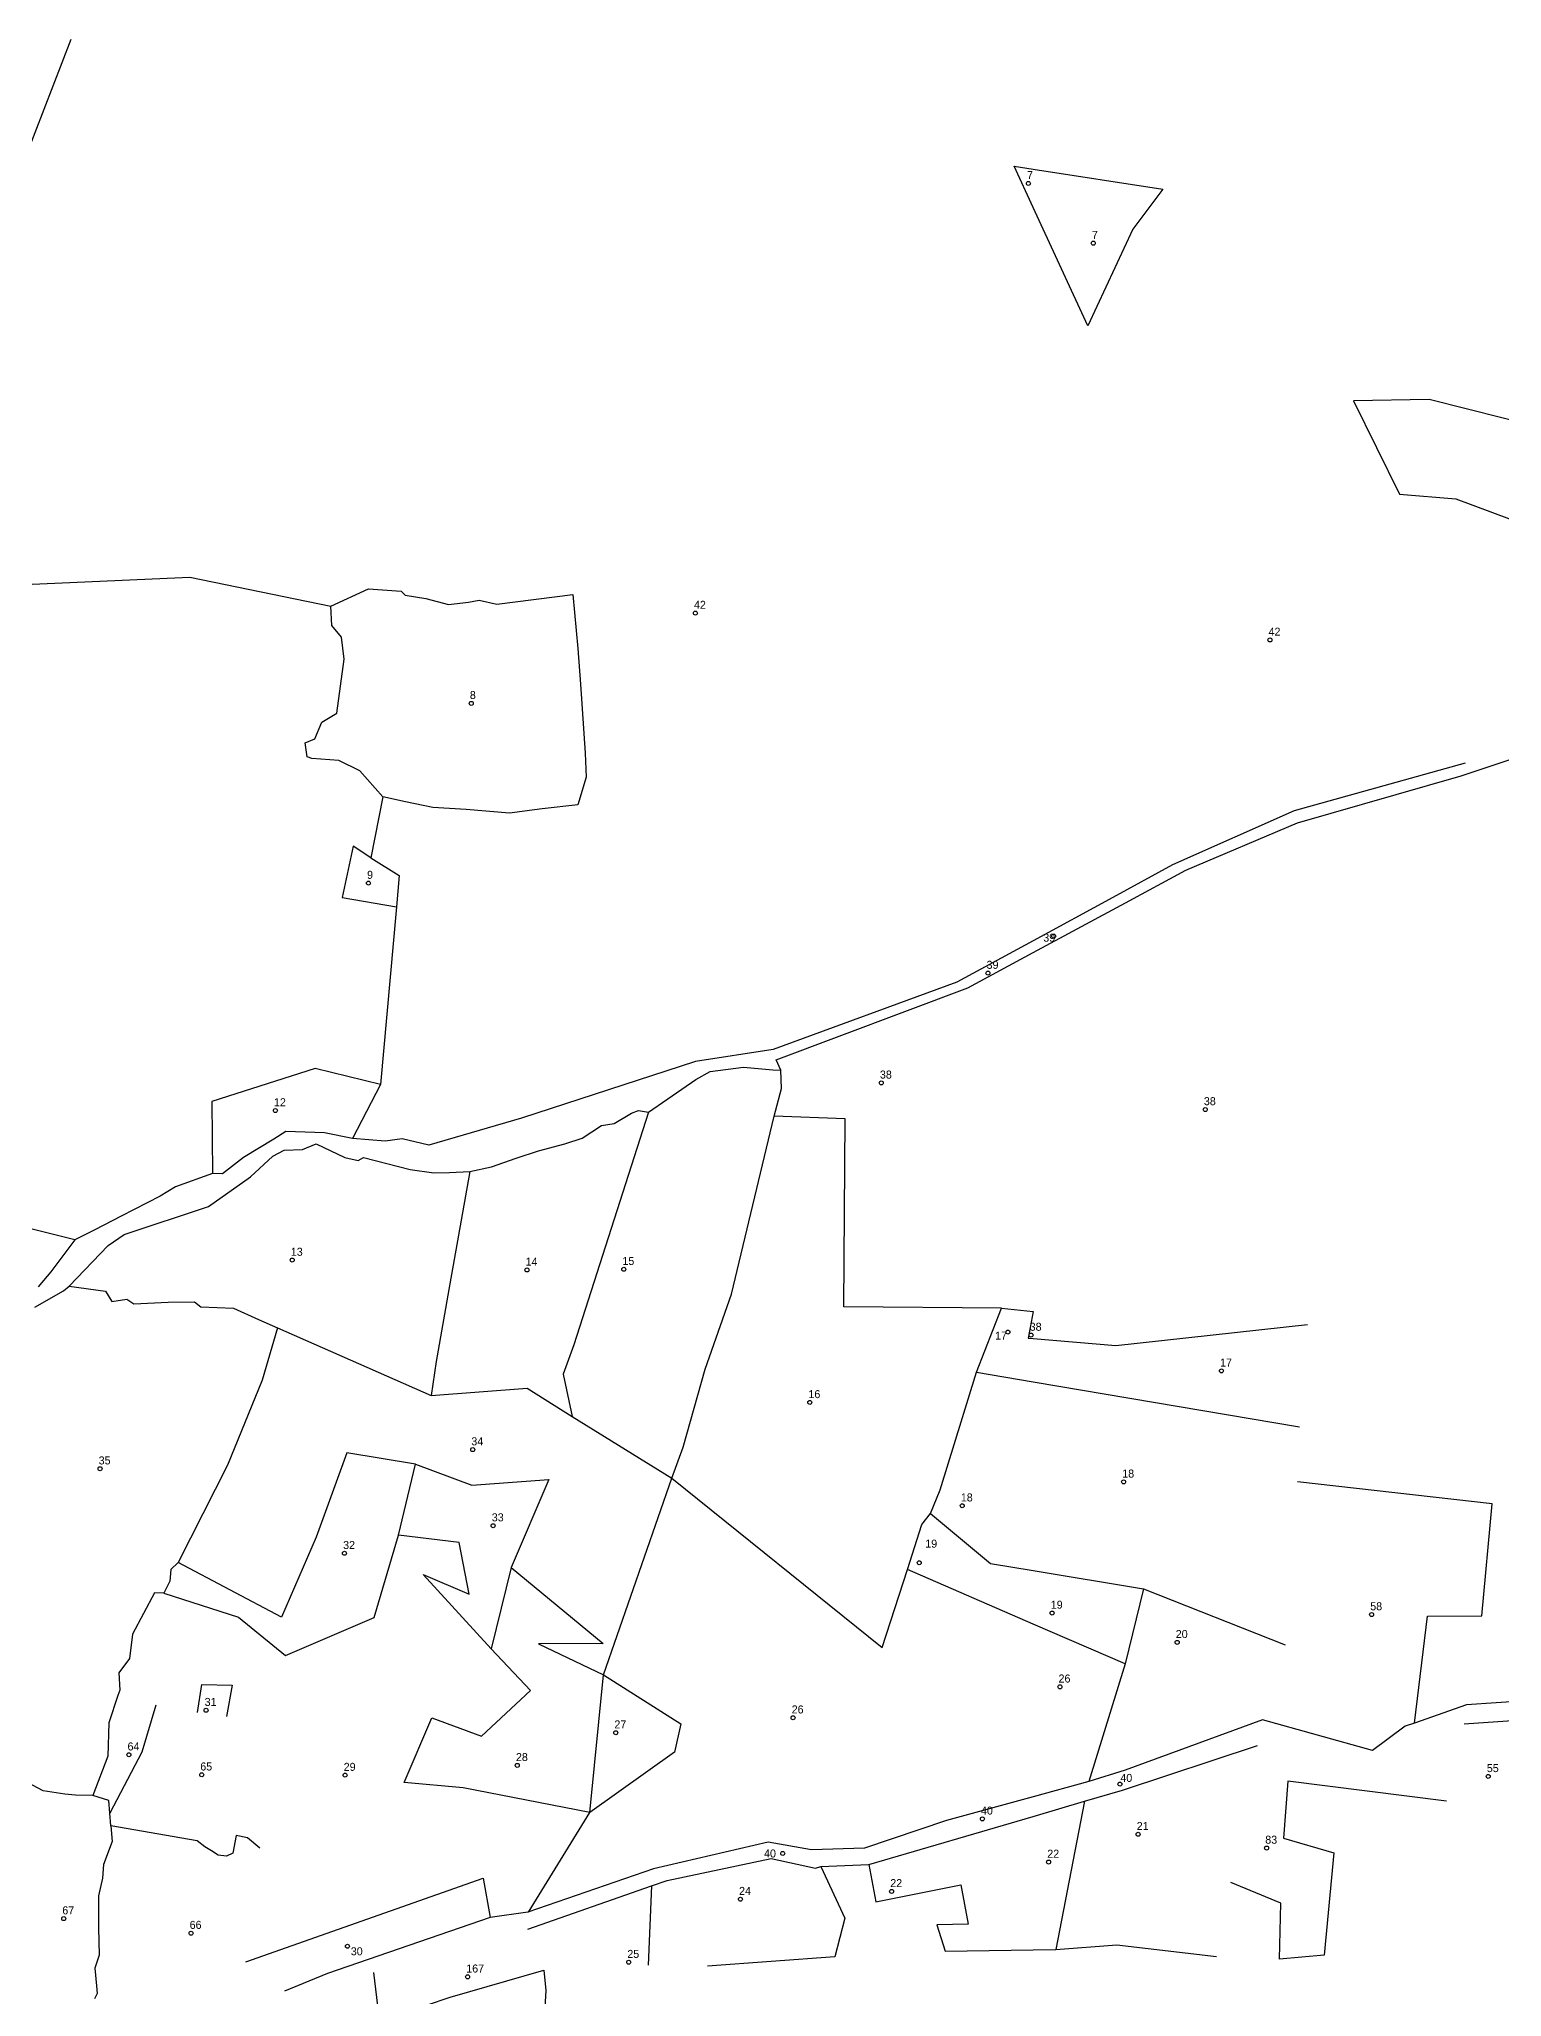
# Model space of a CAD drawing. Extents: x 176571 to 180224, y 250857 to 253450.
# Drawn here: x 178553 to 179284, y 252471 to 253450 of the extents above; entities that cross this region are included whole.
import ezdxf
from ezdxf.enums import TextEntityAlignment as Align

# ---------------------------------------------------------------- set-up
doc = ezdxf.new("R2010")
doc.units = 0
for name, color, linetype in [('1602', 240, 'Continuous'), ('1603', 240, 'Continuous'), ('A_POINTS', 252, 'Continuous')]:
    doc.layers.add(name, color=color, linetype=linetype)
doc.styles.add('HEBTXT', font='hebtxt.shx')

# ---------------------------------------------------------------- blocks, each defined once
blk = doc.blocks.new('1603')
at = {"layer": 'A_POINTS'}
blk.add_circle((0, 0), 0.25, dxfattribs=at)
at = {"style": 'HEBTXT'}
blk.add_attdef('PARCEL_NUM', text='', height=2, dxfattribs=at).set_placement((0, 1), align=Align.CENTER)
at = {"style": 'HEBTXT', "flags": 1}
blk.add_attdef('LOT_NUM', text='', height=2, dxfattribs=at).set_placement((0, -2.5), align=Align.CENTER)

msp = doc.modelspace()

# ---------------------------------------------------------------- linework, layer by layer
at = {"layer": '1602'}
for points in [[(178542.16, 253380.09), (178569.16, 253450)], [(179040.47, 253386.43), (179050, 253384.96)], [(179050, 253365.79), (179040.47, 253386.43)], [(179050, 253384.96), (179114.8, 253375.03), (179099.77, 253354.99), (179077.32, 253306.62), (179050, 253365.79)], [(179465.32, 253252.56), (179321.81, 253251.14), (179247.95, 253269.9), (179210.09, 253269.16), (179233.02, 253222.52), (179261.21, 253220.28), (179340.39, 253190.74), (179339.66, 253215.04), (179374.68, 253229.64), (179388.96, 253208.74), (179412.59, 253229.93), (179453.58, 253212.24), (179465.26, 253214.09)], [(178482.03, 253174.54), (178628.48, 253181.11), (178698.99, 253166.55), (178717.74, 253175.32), (178734.13, 253174.09), (178736.19, 253172.08), (178746.46, 253170.47), (178757.72, 253167.37), (178767.74, 253168.57), (178773.1, 253169.54), (178781.9, 253167.64), (178819.85, 253172.45), (178822.5, 253145.43), (178823.8, 253127.67), (178826.04, 253093.03), (178826.64, 253081.07), (178822.42, 253067.3), (178804.63, 253065.25), (178788.31, 253063.11), (178766.65, 253065.02), (178749.88, 253065.93), (178736.32, 253068.82), (178724.99, 253071.28), (178713.41, 253084.3), (178702.95, 253089.41), (178689.42, 253090.45), (178687.15, 253091.2), (178686.08, 253098.34), (178690.95, 253100.28), (178694.48, 253108.6), (178701.95, 253113.08), (178705.66, 253140.03), (178704.29, 253151.12), (178699.5, 253156.88), (178698.99, 253166.55)], [(179263.94, 253081.76), (179338.38, 253106.6)], [(179265.85, 253088.07), (179180.4, 253064.28), (179119.57, 253037.31), (179089.8, 253020.89), (179050, 252999.28)], [(179050, 252993.42), (179096.17, 253018.22), (179126.26, 253034.7), (179182.13, 253058.21), (179263.94, 253081.76)], [(178724.99, 253071.28), (178718.98, 253040.7), (178733.12, 253031.89), (178731.73, 253016.27), (178723.88, 252927.5), (178709.74, 252900.45)], [(178718.98, 253040.7), (178710.12, 253046.54), (178704.6, 253021.03), (178731.73, 253016.27)], [(179050, 252999.28), (179011.88, 252978.57), (178920.07, 252944.99), (178881.21, 252938.93), (178794.22, 252910.66), (178747.96, 252897.18), (178734.67, 252900.32), (178726.18, 252899.09), (178709.74, 252900.45), (178695.8, 252903.35), (178676.41, 252903.94), (178670.48, 252900.18), (178655.29, 252891.02), (178644.89, 252882.85), (178639.87, 252883.08), (178621.42, 252876.34), (178613.63, 252871.6), (178594.22, 252861.64), (178580.99, 252854.86), (178571.09, 252849.79), (178558.95, 252833.89), (178552.76, 252826.39)], [(178550.97, 252816.25), (178565.44, 252824.28), (178568.16, 252826.71), (178587.77, 252847.09), (178595.64, 252852.46), (178637.89, 252866.52), (178658.79, 252881.41), (178670, 252891.61), (178675.59, 252894.67), (178684.89, 252895.05), (178691.62, 252897.77), (178705.99, 252891.06), (178712.57, 252889.46), (178715.34, 252890.93), (178738.63, 252885.04), (178750.43, 252883.4), (178758.32, 252883.56), (178768.44, 252883.92), (178779.24, 252886.37), (178791.53, 252890.63), (178802.74, 252894.4), (178815.97, 252897.75), (178824.55, 252900.69), (178834.21, 252906.91), (178840.53, 252908.05), (178849.28, 252913.08), (178852.81, 252914.47), (178857.82, 252913.67), (178881.48, 252929.96), (178888.56, 252933.95), (178905.14, 252936.09), (178919.8, 252934.77), (178923.87, 252934.62), (178921.49, 252939.82), (179017.29, 252975.85), (179050, 252993.42)], [(178723.88, 252927.5), (178691.09, 252935.48), (178639.43, 252918.94), (178639.87, 252883.08)], [(179034.1, 252815.76), (178955.38, 252816.43), (178955.96, 252910.31), (178920.56, 252911.61), (178924.14, 252925.52), (178923.87, 252934.62)], [(178797.71, 252513.78), (178828.41, 252563.59), (178835.17, 252632.35), (178869.42, 252730.74), (178875, 252746.19), (178886.07, 252785.25), (178899.22, 252822.74), (178920.56, 252911.61)], [(178857.82, 252913.67), (178820.48, 252797.41), (178815.11, 252782.77), (178819.65, 252761.51)], [(178571.09, 252849.79), (178394.86, 252893.66)], [(178768.44, 252883.92), (178758.43, 252827.8), (178751.57, 252789.1), (178749.07, 252771.99)], [(178568.16, 252826.71), (178586.43, 252824.17), (178589.51, 252819.08), (178596.97, 252820.14), (178600.49, 252817.9), (178617.68, 252818.76), (178630.91, 252818.8), (178634.05, 252816.38), (178650.32, 252815.73), (178662.86, 252809.94), (178672.32, 252805.87), (178749.07, 252771.99), (178797.03, 252775.77), (178819.65, 252761.51), (178869.42, 252730.74), (178974.47, 252646.01), (178987.2, 252685.02), (178994.38, 252707.57), (178998.69, 252713.13), (179003.56, 252724.92), (179021.71, 252783.72), (179034.1, 252815.76), (179050.03, 252814.03), (179047.54, 252800.73), (179050, 252800.52)], [(179050, 252814.03), (179050.03, 252814.03), (179050, 252813.85)], [(178672.32, 252805.87), (178664.62, 252779.65), (178647.32, 252737.22), (178622.64, 252688.53), (178619.01, 252685.05), (178618.57, 252679.27), (178615.53, 252673.23), (178610.83, 252673.33), (178599.86, 252652.77), (178598.35, 252640.6), (178593, 252633.34), (178593.59, 252624.68), (178592.58, 252622.07)], [(179050, 252800.52), (179091.29, 252796.97), (179187.02, 252807.45)], [(179021.71, 252783.72), (179050, 252778.93)], [(179050, 252778.93), (179183.09, 252756.37)], [(178615.53, 252673.23), (178652.76, 252661.28), (178676.36, 252642.11), (178720.56, 252661.09), (178732.75, 252702.15), (178741.33, 252737.7), (178706.91, 252743.43), (178691.64, 252701.29), (178674.32, 252661.22), (178622.64, 252688.53)], [(178741.33, 252737.7), (178769.43, 252727.14), (178807.9, 252730.03), (178789.16, 252686.05), (178779.14, 252645.45), (178745.08, 252682.51), (178768.04, 252672.7), (178763.08, 252698.54), (178732.75, 252702.15)], [(179240.54, 252608.24), (179247.08, 252661.78), (179274.27, 252661.94), (179279.32, 252717.96), (179182.1, 252728.87)], [(178998.69, 252713.13), (179028.66, 252688.11), (179050, 252684.55)], [(179756.34, 252701.63), (179743.44, 252694.69), (179586.23, 252614.27), (179552.79, 252624.2), (179546.41, 252626.35), (179507.39, 252630.14), (179439.29, 252640.07), (179441.24, 252623.52), (179386.55, 252624.54), (179355.62, 252634.19), (179321.11, 252620.49), (179296.17, 252619.48), (179266.56, 252617.49), (179240.54, 252608.24), (179235.97, 252606.7), (179219.62, 252594.6), (179164.67, 252609.86)], [(178789.16, 252686.05), (178835.1, 252647.99), (178802.79, 252647.89), (178835.17, 252632.35), (178873.93, 252607.97), (178870.67, 252593.8), (178828.41, 252563.59), (178765.06, 252575.89), (178735.6, 252578.53), (178749.4, 252610.92), (178774.28, 252601.83), (178798.77, 252624.58), (178779.14, 252645.45)], [(179050, 252657.81), (178987.2, 252685.02)], [(179050, 252684.55), (179105.1, 252675.35), (179175.91, 252647.45)], [(179265.47, 252607.84), (179296.7, 252610.1), (179324.58, 252611.89), (179356.5, 252624.35), (179378.12, 252618.62), (179384.43, 252615.9), (179449.96, 252614.59), (179447.92, 252630.52), (179499.96, 252623.49), (179544.75, 252618.27), (179565.32, 252612.01), (179587.99, 252605.93), (179631.91, 252630.07), (179744.77, 252686.62)], [(179105.1, 252675.35), (179095.91, 252637.91), (179077.83, 252579.05)], [(179095.91, 252637.91), (179050, 252657.81)], [(178632.3, 252613.59), (178634.48, 252627.65), (178649.74, 252627.27), (178646.79, 252611.58)], [(178592.58, 252622.07), (178588.02, 252608.34), (178587.56, 252591.76), (178580.06, 252572.02)], [(178611.45, 252617.32), (178604.49, 252593.74), (178588.44, 252563.28)], [(179164.67, 252609.86), (179096, 252584.78), (179077.83, 252579.05), (179050, 252571.45)], [(179050, 252561.65), (179075.66, 252569.18), (179094.66, 252574.7), (179162.06, 252597.02)], [(178589.02, 252557), (178588.44, 252563.28), (178587.97, 252569.55), (178580.06, 252572.02), (178571.4, 252572.2), (178566.07, 252572.82), (178555.23, 252574.39), (178547.31, 252578.62), (178540.23, 252579.23), (178528.27, 252586.34), (178510.83, 252592.07)], [(179256.62, 252569.25), (179177.27, 252579.29), (179175.1, 252550.79), (179200.22, 252543.45), (179195.37, 252492.29), (179173.17, 252490.27), (179173.76, 252518.31), (179148.79, 252528.66)], [(179050, 252571.45), (179006.6, 252559.61), (178965.75, 252545.83), (178939.28, 252544.85), (178917.54, 252548.79), (178860.17, 252535.48), (178797.48, 252513.7), (178778.67, 252511.1), (178697.35, 252483.1), (178675.74, 252474.26)], [(179075.66, 252569.18), (179061.35, 252495.18)], [(178663.54, 252545.74), (178657.29, 252550.94), (178651.67, 252552.08), (178650.02, 252543.27), (178646.9, 252541.8), (178642.74, 252542.24), (178639.29, 252544.35), (178636, 252546.5), (178632.12, 252549.43), (178589.02, 252557), (178589.76, 252549.09), (178585.31, 252537.58), (178584.9, 252530.74), (178582.9, 252521.98), (178582.79, 252505.95), (178583.25, 252492.34), (178580.95, 252485.83), (178581.8, 252476.92), (178582.22, 252473.14), (178580.78, 252470.53)], [(178797.44, 252505.32), (178859.17, 252526.92), (178867.11, 252529.62), (178919.03, 252540.56), (178941.14, 252535.85), (178943.82, 252536.62), (178967.94, 252537.59), (179050, 252561.65)], [(178943.82, 252536.62), (178955.84, 252510.76), (178950.82, 252491.48), (178887.19, 252486.75)], [(178967.94, 252537.59), (178971.33, 252518.96), (179013.91, 252527.49), (179017.47, 252507.71), (179001.82, 252507.46), (179006.07, 252494.22), (179050, 252494.98)], [(178656.55, 252488.98), (178775.17, 252530.69), (178778.67, 252511.1)], [(178859.17, 252526.92), (178857.63, 252487.36)], [(179050, 252494.98), (179061.35, 252495.18), (179091.86, 252497.48), (179141.6, 252491.62)], [(178720.33, 252483.68), (178722.38, 252466.96), (178734.88, 252463.33), (178758.59, 252471.33), (178805.37, 252484.81), (178806.41, 252474.67), (178805.35, 252457.38), (178805.24, 252450)]]:
    msp.add_lwpolyline(points, dxfattribs=at)

# ---------------------------------------------------------------- block references
at = {"layer": '1603'}
ref = msp.add_blockref('1603', (179047.6, 253377.86), dxfattribs=dict(at, xscale=4, yscale=4, zscale=4))
ref.add_attrib('PARCEL_NUM', '7', (179046.91, 253380.02), dxfattribs={"layer": '0', "height": 4, "style": 'HEBTXT'})
ref = msp.add_blockref('1603', (179080.05, 253348.02), dxfattribs=dict(at, xscale=4, yscale=4, zscale=4))
ref.add_attrib('PARCEL_NUM', '7', (179079.36, 253350.18), dxfattribs={"layer": '0', "height": 4, "style": 'HEBTXT'})
ref = msp.add_blockref('1603', (178881.16, 253163.09), dxfattribs=dict(at, xscale=4, yscale=4, zscale=4))
ref.add_attrib('PARCEL_NUM', '42', (178880.47, 253165.25), dxfattribs={"layer": '0', "height": 4, "style": 'HEBTXT'})
ref = msp.add_blockref('1603', (179168.33, 253149.67), dxfattribs=dict(at, xscale=4, yscale=4, zscale=4))
ref.add_attrib('PARCEL_NUM', '42', (179167.64, 253151.83), dxfattribs={"layer": '0', "height": 4, "style": 'HEBTXT'})
ref = msp.add_blockref('1603', (178769.16, 253117.99), dxfattribs=dict(at, xscale=4, yscale=4, zscale=4))
ref.add_attrib('PARCEL_NUM', '8', (178768.47, 253120.15), dxfattribs={"layer": '0', "height": 4, "style": 'HEBTXT'})
ref = msp.add_blockref('1603', (178717.78, 253028.13), dxfattribs=dict(at, xscale=4, yscale=4, zscale=4))
ref.add_attrib('PARCEL_NUM', '9', (178717.08, 253030.29), dxfattribs={"layer": '0', "height": 4, "style": 'HEBTXT'})
ref = msp.add_blockref('1603', (179060.24, 253001.63), dxfattribs=dict(at, xscale=4, yscale=4, zscale=4))
ref.add_attrib('PARCEL_NUM', '39', (179055.05, 252998.87), dxfattribs={"layer": '0', "height": 4, "style": 'HEBTXT'})
ref = msp.add_blockref('1603', (179027.41, 252983.15), dxfattribs=dict(at, xscale=4, yscale=4, zscale=4))
ref.add_attrib('PARCEL_NUM', '39', (179026.71, 252985.31), dxfattribs={"layer": '0', "height": 4, "style": 'HEBTXT'})
ref = msp.add_blockref('1603', (178974.09, 252928.29), dxfattribs=dict(at, xscale=4, yscale=4, zscale=4))
ref.add_attrib('PARCEL_NUM', '38', (178973.4, 252930.45), dxfattribs={"layer": '0', "height": 4, "style": 'HEBTXT'})
ref = msp.add_blockref('1603', (178671.24, 252914.47), dxfattribs=dict(at, xscale=4, yscale=4, zscale=4))
ref.add_attrib('PARCEL_NUM', '12', (178670.55, 252916.62), dxfattribs={"layer": '0', "height": 4, "style": 'HEBTXT'})
ref = msp.add_blockref('1603', (179136, 252914.98), dxfattribs=dict(at, xscale=4, yscale=4, zscale=4))
ref.add_attrib('PARCEL_NUM', '38', (179135.31, 252917.14), dxfattribs={"layer": '0', "height": 4, "style": 'HEBTXT'})
ref = msp.add_blockref('1603', (178679.67, 252839.73), dxfattribs=dict(at, xscale=4, yscale=4, zscale=4))
ref.add_attrib('PARCEL_NUM', '13', (178678.97, 252841.88), dxfattribs={"layer": '0', "height": 4, "style": 'HEBTXT'})
ref = msp.add_blockref('1603', (178796.99, 252834.77), dxfattribs=dict(at, xscale=4, yscale=4, zscale=4))
ref.add_attrib('PARCEL_NUM', '14', (178796.3, 252836.92), dxfattribs={"layer": '0', "height": 4, "style": 'HEBTXT'})
ref = msp.add_blockref('1603', (178845.39, 252835.11), dxfattribs=dict(at, xscale=4, yscale=4, zscale=4))
ref.add_attrib('PARCEL_NUM', '15', (178844.7, 252837.27), dxfattribs={"layer": '0', "height": 4, "style": 'HEBTXT'})
ref = msp.add_blockref('1603', (179037.35, 252803.72), dxfattribs=dict(at, xscale=4, yscale=4, zscale=4))
ref.add_attrib('PARCEL_NUM', '17', (179030.96, 252799.96), dxfattribs={"layer": '0', "height": 4, "style": 'HEBTXT'})
ref = msp.add_blockref('1603', (179048.94, 252802.23), dxfattribs=dict(at, xscale=4, yscale=4, zscale=4))
ref.add_attrib('PARCEL_NUM', '38', (179048.25, 252804.39), dxfattribs={"layer": '0', "height": 4, "style": 'HEBTXT'})
ref = msp.add_blockref('1603', (179144.1, 252784.35), dxfattribs=dict(at, xscale=4, yscale=4, zscale=4))
ref.add_attrib('PARCEL_NUM', '17', (179143.41, 252786.51), dxfattribs={"layer": '0', "height": 4, "style": 'HEBTXT'})
ref = msp.add_blockref('1603', (178938.36, 252768.56), dxfattribs=dict(at, xscale=4, yscale=4, zscale=4))
ref.add_attrib('PARCEL_NUM', '16', (178937.67, 252770.72), dxfattribs={"layer": '0', "height": 4, "style": 'HEBTXT'})
ref = msp.add_blockref('1603', (178769.88, 252744.98), dxfattribs=dict(at, xscale=4, yscale=4, zscale=4))
ref.add_attrib('PARCEL_NUM', '34', (178769.18, 252747.13), dxfattribs={"layer": '0', "height": 4, "style": 'HEBTXT'})
ref = msp.add_blockref('1603', (178583.62, 252735.43), dxfattribs=dict(at, xscale=4, yscale=4, zscale=4))
ref.add_attrib('PARCEL_NUM', '35', (178582.93, 252737.58), dxfattribs={"layer": '0', "height": 4, "style": 'HEBTXT'})
ref = msp.add_blockref('1603', (179095.2, 252728.85), dxfattribs=dict(at, xscale=4, yscale=4, zscale=4))
ref.add_attrib('PARCEL_NUM', '18', (179094.51, 252731.01), dxfattribs={"layer": '0', "height": 4, "style": 'HEBTXT'})
ref = msp.add_blockref('1603', (179014.52, 252716.91), dxfattribs=dict(at, xscale=4, yscale=4, zscale=4))
ref.add_attrib('PARCEL_NUM', '18', (179013.83, 252719.07), dxfattribs={"layer": '0', "height": 4, "style": 'HEBTXT'})
ref = msp.add_blockref('1603', (178780.1, 252706.96), dxfattribs=dict(at, xscale=4, yscale=4, zscale=4))
ref.add_attrib('PARCEL_NUM', '33', (178779.41, 252709.12), dxfattribs={"layer": '0', "height": 4, "style": 'HEBTXT'})
ref = msp.add_blockref('1603', (178705.79, 252693.15), dxfattribs=dict(at, xscale=4, yscale=4, zscale=4))
ref.add_attrib('PARCEL_NUM', '32', (178705.1, 252695.3), dxfattribs={"layer": '0', "height": 4, "style": 'HEBTXT'})
ref = msp.add_blockref('1603', (178993.05, 252688.42), dxfattribs=dict(at, xscale=4, yscale=4, zscale=4))
ref.add_attrib('PARCEL_NUM', '19', (178996.06, 252695.96), dxfattribs={"layer": '0', "height": 4, "style": 'HEBTXT'})
ref = msp.add_blockref('1603', (179059.48, 252663.31), dxfattribs=dict(at, xscale=4, yscale=4, zscale=4))
ref.add_attrib('PARCEL_NUM', '19', (179058.79, 252665.46), dxfattribs={"layer": '0', "height": 4, "style": 'HEBTXT'})
ref = msp.add_blockref('1603', (179219.16, 252662.53), dxfattribs=dict(at, xscale=4, yscale=4, zscale=4))
ref.add_attrib('PARCEL_NUM', '58', (179218.46, 252664.69), dxfattribs={"layer": '0', "height": 4, "style": 'HEBTXT'})
ref = msp.add_blockref('1603', (179121.96, 252648.65), dxfattribs=dict(at, xscale=4, yscale=4, zscale=4))
ref.add_attrib('PARCEL_NUM', '20', (179121.26, 252650.8), dxfattribs={"layer": '0', "height": 4, "style": 'HEBTXT'})
ref = msp.add_blockref('1603', (179063.37, 252626.41), dxfattribs=dict(at, xscale=4, yscale=4, zscale=4))
ref.add_attrib('PARCEL_NUM', '26', (179062.68, 252628.57), dxfattribs={"layer": '0', "height": 4, "style": 'HEBTXT'})
ref = msp.add_blockref('1603', (178636.59, 252614.7), dxfattribs=dict(at, xscale=4, yscale=4, zscale=4))
ref.add_attrib('PARCEL_NUM', '31', (178635.9, 252616.86), dxfattribs={"layer": '0', "height": 4, "style": 'HEBTXT'})
ref = msp.add_blockref('1603', (178929.99, 252610.94), dxfattribs=dict(at, xscale=4, yscale=4, zscale=4))
ref.add_attrib('PARCEL_NUM', '26', (178929.3, 252613.1), dxfattribs={"layer": '0', "height": 4, "style": 'HEBTXT'})
ref = msp.add_blockref('1603', (178841.39, 252603.47), dxfattribs=dict(at, xscale=4, yscale=4, zscale=4))
ref.add_attrib('PARCEL_NUM', '27', (178840.7, 252605.63), dxfattribs={"layer": '0', "height": 4, "style": 'HEBTXT'})
ref = msp.add_blockref('1603', (178598.05, 252592.46), dxfattribs=dict(at, xscale=4, yscale=4, zscale=4))
ref.add_attrib('PARCEL_NUM', '64', (178597.36, 252594.62), dxfattribs={"layer": '0', "height": 4, "style": 'HEBTXT'})
ref = msp.add_blockref('1603', (178634.42, 252582.44), dxfattribs=dict(at, xscale=4, yscale=4, zscale=4))
ref.add_attrib('PARCEL_NUM', '65', (178633.73, 252584.59), dxfattribs={"layer": '0', "height": 4, "style": 'HEBTXT'})
ref = msp.add_blockref('1603', (178706.1, 252582.26), dxfattribs=dict(at, xscale=4, yscale=4, zscale=4))
ref.add_attrib('PARCEL_NUM', '29', (178705.4, 252584.41), dxfattribs={"layer": '0', "height": 4, "style": 'HEBTXT'})
ref = msp.add_blockref('1603', (178792.18, 252587.16), dxfattribs=dict(at, xscale=4, yscale=4, zscale=4))
ref.add_attrib('PARCEL_NUM', '28', (178791.49, 252589.31), dxfattribs={"layer": '0', "height": 4, "style": 'HEBTXT'})
ref = msp.add_blockref('1603', (179277.42, 252581.63), dxfattribs=dict(at, xscale=4, yscale=4, zscale=4))
ref.add_attrib('PARCEL_NUM', '55', (179276.73, 252583.79), dxfattribs={"layer": '0', "height": 4, "style": 'HEBTXT'})
ref = msp.add_blockref('1603', (179093.34, 252577.79), dxfattribs=dict(at, xscale=4, yscale=4, zscale=4))
ref.add_attrib('PARCEL_NUM', '40', (179093.57, 252578.88), dxfattribs={"layer": '0', "height": 4, "style": 'HEBTXT'})
ref = msp.add_blockref('1603', (179024.6, 252560.4), dxfattribs=dict(at, xscale=4, yscale=4, zscale=4))
ref.add_attrib('PARCEL_NUM', '40', (179023.91, 252562.55), dxfattribs={"layer": '0', "height": 4, "style": 'HEBTXT'})
ref = msp.add_blockref('1603', (179102.45, 252552.7), dxfattribs=dict(at, xscale=4, yscale=4, zscale=4))
ref.add_attrib('PARCEL_NUM', '21', (179101.76, 252554.86), dxfattribs={"layer": '0', "height": 4, "style": 'HEBTXT'})
ref = msp.add_blockref('1603', (178924.81, 252543.11), dxfattribs=dict(at, xscale=4, yscale=4, zscale=4))
ref.add_attrib('PARCEL_NUM', '40', (178915.49, 252541.13), dxfattribs={"layer": '0', "height": 4, "style": 'HEBTXT'})
ref = msp.add_blockref('1603', (179057.73, 252538.84), dxfattribs=dict(at, xscale=4, yscale=4, zscale=4))
ref.add_attrib('PARCEL_NUM', '22', (179057.04, 252540.99), dxfattribs={"layer": '0', "height": 4, "style": 'HEBTXT'})
ref = msp.add_blockref('1603', (179166.68, 252545.82), dxfattribs=dict(at, xscale=4, yscale=4, zscale=4))
ref.add_attrib('PARCEL_NUM', '83', (179165.99, 252547.98), dxfattribs={"layer": '0', "height": 4, "style": 'HEBTXT'})
ref = msp.add_blockref('1603', (178903.69, 252520.25), dxfattribs=dict(at, xscale=4, yscale=4, zscale=4))
ref.add_attrib('PARCEL_NUM', '24', (178903, 252522.4), dxfattribs={"layer": '0', "height": 4, "style": 'HEBTXT'})
ref = msp.add_blockref('1603', (178979.26, 252524.14), dxfattribs=dict(at, xscale=4, yscale=4, zscale=4))
ref.add_attrib('PARCEL_NUM', '22', (178978.57, 252526.3), dxfattribs={"layer": '0', "height": 4, "style": 'HEBTXT'})
ref = msp.add_blockref('1603', (178565.46, 252510.54), dxfattribs=dict(at, xscale=4, yscale=4, zscale=4))
ref.add_attrib('PARCEL_NUM', '67', (178564.77, 252512.7), dxfattribs={"layer": '0', "height": 4, "style": 'HEBTXT'})
ref = msp.add_blockref('1603', (178629.1, 252503.27), dxfattribs=dict(at, xscale=4, yscale=4, zscale=4))
ref.add_attrib('PARCEL_NUM', '66', (178628.41, 252505.42), dxfattribs={"layer": '0', "height": 4, "style": 'HEBTXT'})
ref = msp.add_blockref('1603', (178707.28, 252496.75), dxfattribs=dict(at, xscale=4, yscale=4, zscale=4))
ref.add_attrib('PARCEL_NUM', '30', (178708.95, 252492.22), dxfattribs={"layer": '0', "height": 4, "style": 'HEBTXT'})
ref = msp.add_blockref('1603', (178767.34, 252481.45), dxfattribs=dict(at, xscale=4, yscale=4, zscale=4))
ref.add_attrib('PARCEL_NUM', '167', (178766.65, 252483.61), dxfattribs={"layer": '0', "height": 4, "style": 'HEBTXT'})
ref = msp.add_blockref('1603', (178847.85, 252488.76), dxfattribs=dict(at, xscale=4, yscale=4, zscale=4))
ref.add_attrib('PARCEL_NUM', '25', (178847.15, 252490.91), dxfattribs={"layer": '0', "height": 4, "style": 'HEBTXT'})

doc.saveas('drawing.dxf')
